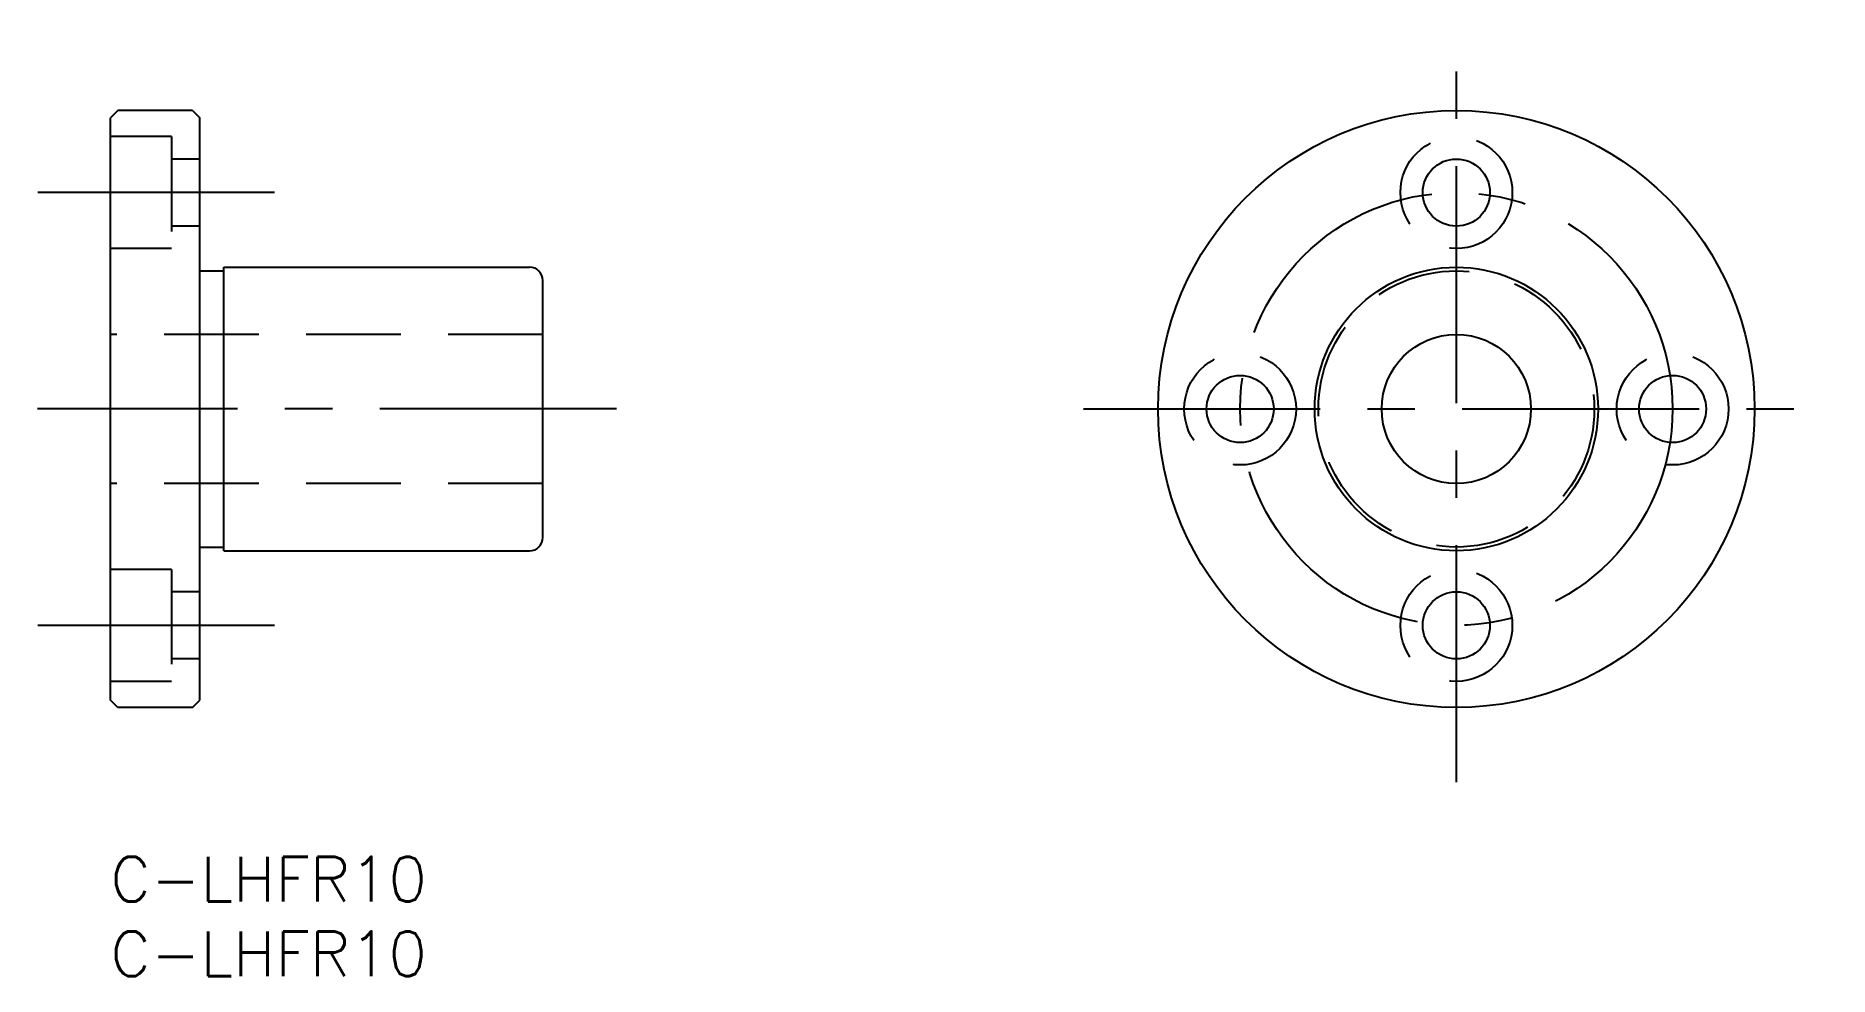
# Model space of a CAD drawing. Extents: x -5 to 115, y -8 to 55.
import ezdxf

# ---------------------------------------------------------------- set-up
doc = ezdxf.new("R2010")
doc.units = 0
doc.header["$LTSCALE"] = 0.5
doc.linetypes.add('CENTER', pattern=[50.8, 31.75, -6.35, 6.35, -6.35])
doc.linetypes.add('DASHED', pattern=[19.05, 12.7, -6.35])
for name, color, linetype in [('MSM_CENTER', 1, 'CENTER'), ('MSM_CONTINUOUS', 7, 'CONTINUOUS'), ('MSM_DASHED', 4, 'DASHED'), ('MSM_PART_NUMBER', 7, 'CONTINUOUS')]:
    doc.layers.add(name, color=color, linetype=linetype)
doc.styles.get("Standard").update_dxf_attribs({"font": 'txt.shx', "height": 3, "bigfont": 'bigfont.shx'})

# ---------------------------------------------------------------- blocks, each defined once
blk = doc.blocks.new('*U24')
at = {"layer": 'MSM_PART_NUMBER'}
blk.add_text('C-LHFR10', height=3, dxfattribs=at).set_placement((0, -3))
blk = doc.blocks.new('*U25')
at = {"layer": 'MSM_PART_NUMBER'}
blk.add_text('C-LHFR10', height=3, dxfattribs=at).set_placement((0, -8))

msp = doc.modelspace()

# ---------------------------------------------------------------- linework, layer by layer
at = {"layer": 'MSM_CENTER'}
for p, q in [((90.25, 5), (90.25, 55)), ((11, 44.5), (-5, 44.5)), ((33.93, 30), (-4.9, 30)), ((65.25, 30), (115.25, 30)), ((11, 15.5), (-5, 15.5))]:
    msp.add_line(p, q, dxfattribs=at)
msp.add_circle((90.25, 30), 14.5, dxfattribs=at)
at = {"layer": 'MSM_CONTINUOUS'}
for p, q in [((0.5, 50), (0, 49.5)), ((0, 10.5), (0, 49.5)), ((5.5, 50), (0.5, 50)), ((5.5, 50), (6, 49.5)), ((6, 10.5), (6, 49.5)), ((6, 39.25), (7.6, 39.25)), ((7.6, 39.5), (28.1, 39.5)), ((7.6, 20.5), (7.6, 39.5)), ((29, 21.4), (29, 38.6)), ((6, 20.75), (7.6, 20.75)), ((7.6, 20.5), (28.1, 20.5)), ((11.38, 20.5), (11.38, 20.5)), ((16.75, 20.5), (16.75, 20.5)), ((0.5, 10), (0, 10.5)), ((5.5, 10), (0.5, 10)), ((5.5, 10), (6, 10.5))]:
    msp.add_line(p, q, dxfattribs=at)
for centre, radius in [((90.25, 30), 20), ((90.25, 44.5), 2.25), ((90.25, 30), 9.5), ((90.25, 30), 5), ((75.75, 30), 2.25), ((104.75, 30), 2.25), ((90.25, 15.5), 2.25)]:
    msp.add_circle(centre, radius, dxfattribs=at)
for centre, start, end in [((28.1, 38.6), 0, 90), ((28.1, 21.4), 270, 360)]:
    msp.add_arc(centre, 0.9, start, end, dxfattribs=at)
at = {"layer": 'MSM_DASHED'}
for p, q in [((4.1, 48.25), (0, 48.25)), ((4.1, 48.25), (4.1, 40.75)), ((6, 46.75), (4.1, 46.75)), ((6, 42.25), (4.1, 42.25)), ((4.1, 40.75), (0, 40.75)), ((29, 35), (0, 35)), ((29, 25), (0, 25)), ((4.1, 19.25), (0, 19.25)), ((4.1, 19.25), (4.1, 11.75)), ((6, 17.75), (4.1, 17.75)), ((6, 13.25), (4.1, 13.25)), ((4.1, 11.75), (0, 11.75))]:
    msp.add_line(p, q, dxfattribs=at)
for centre, radius in [((90.25, 44.5), 3.75), ((90.25, 30), 9.25), ((75.75, 30), 3.75), ((104.75, 30), 3.75), ((90.25, 15.5), 3.75)]:
    msp.add_circle(centre, radius, dxfattribs=at)

# ---------------------------------------------------------------- block references
at = {"layer": 'MSM_CONTINUOUS'}
for name in ['*U24', '*U25']:
    msp.add_blockref(name, (0, 0), dxfattribs=at)

doc.saveas('drawing.dxf')
